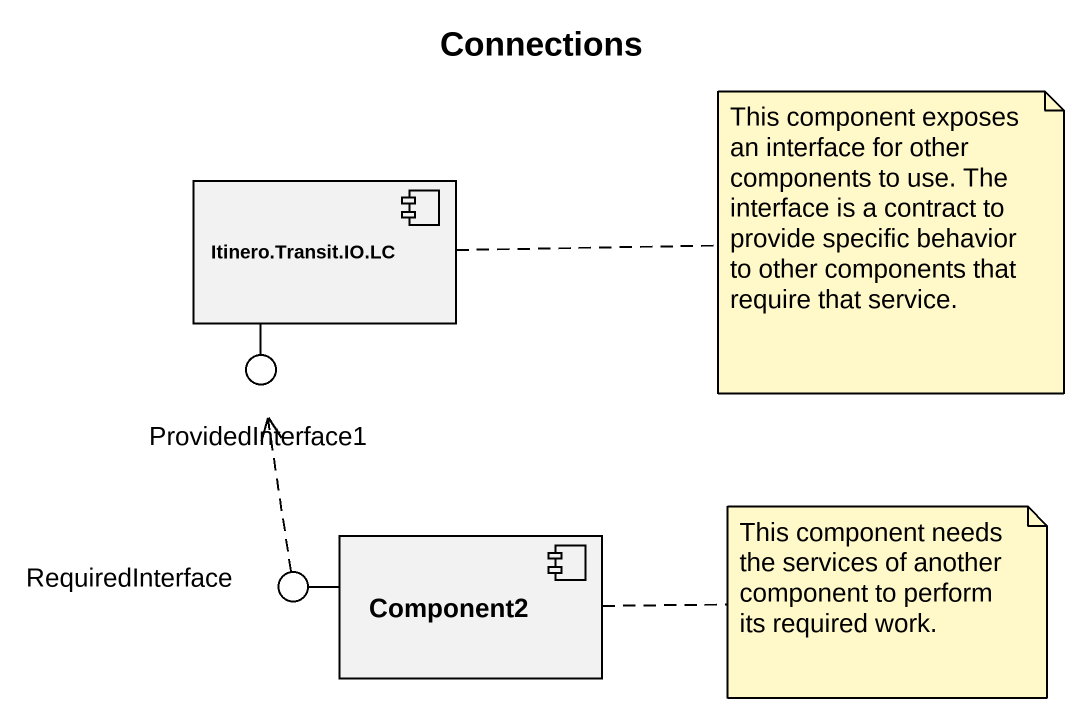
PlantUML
@startuml
title Connections
component "Itinero.Transit.IO.LC" as Itinero_Transit_IO_LC
() ProvidedInterface1
component Component2
() RequiredInterface
Itinero_Transit_IO_LC -- ProvidedInterface1
Component2 -left- RequiredInterface
RequiredInterface .up.> ProvidedInterface1
note right of Itinero_Transit_IO_LC : This component exposes an interface for other components to use. The interface is a contract to provide specific behavior to other components that require that service.
note right of Component2 : This component needs the services of another component to perform its required work.
@enduml
